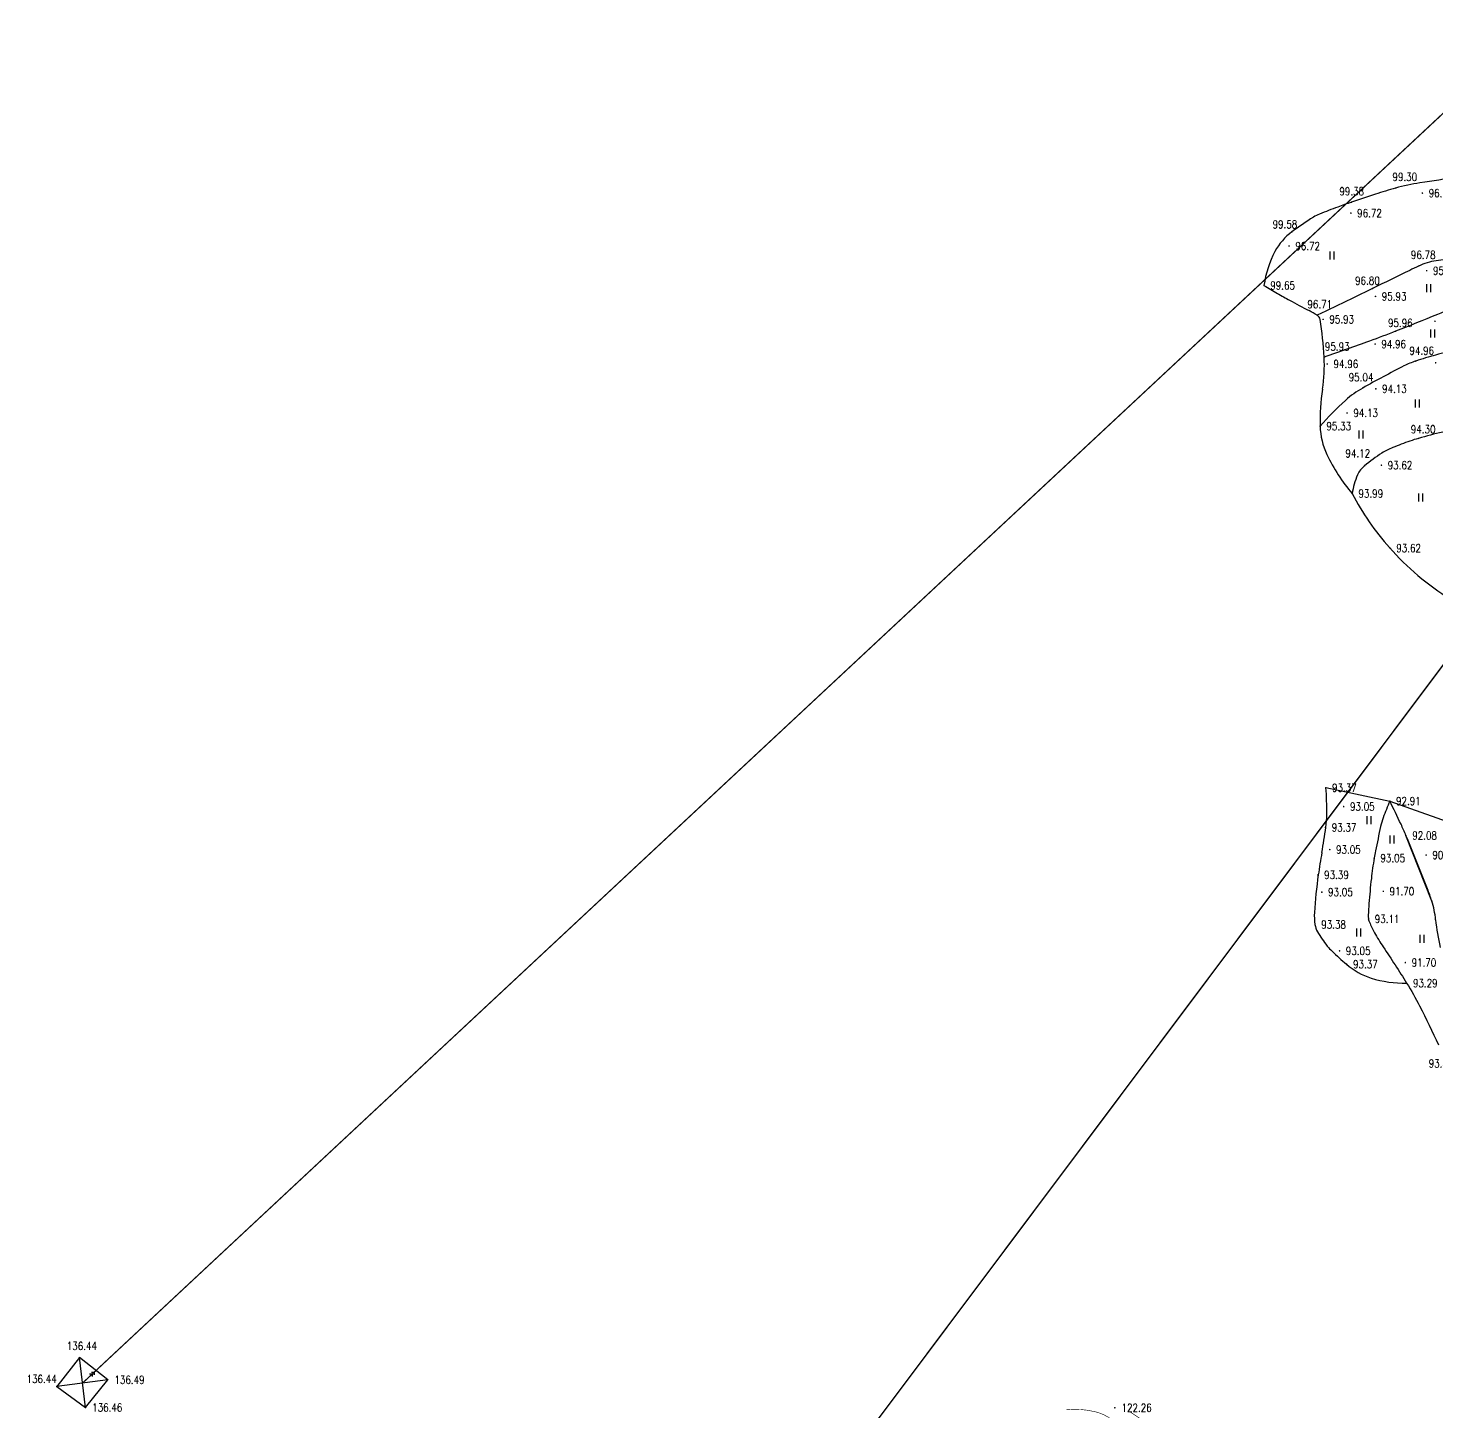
# Model space of a CAD drawing. Extents: x 532522 to 2902776, y -101917278 to 111238625.
# Drawn here: x 908345 to 1084330, y 2875671 to 3048541 of the extents above; entities that cross this region are included whole.
import ezdxf
from ezdxf.enums import TextEntityAlignment as Align

# ---------------------------------------------------------------- set-up
doc = ezdxf.new("R2010")
doc.units = 0
doc.header["$LTSCALE"] = 1000
doc.header["$MEASUREMENT"] = 0
doc.layers.get('0').update_dxf_attribs({"linetype": 'CONTINUOUS'})
doc.layers.add('Õ÷μØºìÏß', color=20, linetype='CONTINUOUS')
doc.layers.add('新地形图', color=7, linetype='CONTINUOUS')
doc.styles.add('HZ', font='rs', dxfattribs={"width": 0.8, "bigfont": 'hztxt'})
doc.linetypes.add('10421', pattern='A,2,[150,AAA.SHX,S=1,R=0,X=0,Y=1],1e-11', length=2)

# ---------------------------------------------------------------- blocks, each defined once
blk = doc.blocks.new('gc013a')
at = {"linetype": 'Continuous'}
blk.add_line((0.5, 0), (4, 0), dxfattribs=at)
at = {"linetype": 'Continuous', "flags": 128}
for points in [[(2.88, 0.5), (3.38, 0), (2.88, -0.5)], [(3.5, 0.5), (4, 0), (3.5, -0.5)]]:
    blk.add_lwpolyline(points, dxfattribs=at)
blk = doc.blocks.new('GC121')
for p, q in [((-0.5, -0.64), (-0.5, 1.36)), ((-0.5, -0.64), (-0.5, 0.86)), ((0.5, -0.64), (0.5, 1.36))]:
    blk.add_line(p, q)
blk = doc.blocks.new('GC200')
at = {"linetype": 'Continuous', "const_width": 0.2, "flags": 128}
blk.add_lwpolyline([(-0.1, 0, 1), (0.1, 0, 1)], format="xyb", close=True, dxfattribs=at)
blk = doc.blocks.new('A$C22E77CCE')
at = {"layer": '新地形图', "color": 53, "linetype": 'Continuous'}
for p, q in [((251800, 448233), (44606, 254841)), ((273687, 424064), (130415, 232836)), ((198498, 327895), (206469, 326194)), ((206469, 326194), (220747, 321107)), ((211718, 313701), (208493, 321886)), ((43519, 250421), (42754, 256654)), ((46298, 253881), (39924, 253065))]:
    blk.add_line(p, q, dxfattribs=at)
at = {"layer": '新地形图', "color": 53, "linetype": 'Continuous', "flags": 128}
for points in [[(253262, 449598), (43144, 253477)], [(274886, 425665), (129215, 231236)]]:
    blk.add_lwpolyline(points, dxfattribs=at)
at = {"layer": '新地形图', "color": 53, "linetype": '10421', "flags": 128}
for points in [[(234623, 409041, 0.0220665), (228631, 408527, 0.0421784), (225552, 407859, 0.0199062), (218685, 405445, -0.0367819), (214923, 404264, -0.0258187), (210241, 403416, 0.0394926), (207193, 402778, 0.0060236), (204681, 402007, 0.0049981), (201673, 401013, 0.0066626), (199982, 400409, 0.004862), (197683, 399528, 0.0497076), (196923, 399137, 0.0130812), (194250, 397308, 0.1162737), (192127, 394850, 0.0841926), (190753, 390611)], [(223716, 397719, -0.0338368), (221521, 396210, -0.056232), (220056, 395552, -0.0030695), (218056, 394926, -0.0058259), (216996, 394615, -0.039159), (212257, 393674, 0.0834758), (210069, 393036, 0.0006852), (208954, 392494, -0.0001645), (204309, 390233, -0.000168), (201598, 388915, -0.0001088), (197413, 386884)], [(223716, 397719, 0.0313942), (222295, 395246, 0.0465745), (221606, 393449, 0.0118267), (220764, 390138, 0.0589342), (220690, 389455, 0.0165084), (220763, 387765, 0.0179784), (220937, 386221, 0.0050333), (221100, 385196, -0.0042832), (221294, 383991, -0.0141749), (221449, 382731, -0.2260703), (221420, 382653, -0.1659549), (221358, 382623, -0.0359831), (221048, 382608, -0.0170487), (220165, 382661, 0.0127082), (218981, 382743, 0.0069199), (217287, 382793, 0.0141968), (216460, 382783, 0.0337285), (215775, 382708, 0.0106048), (213626, 382278, 0.0150474), (212188, 381914, 0.0086012), (209706, 381158, 0.0394208), (208243, 380553, 0.010668), (203093, 377794, 0.054305), (200936, 376247, 0.0318582), (197769, 373027)], [(220690, 389455, 0.0135044), (217200, 388771, 0.0376157), (215976, 388399, 0.0039989), (212410, 386979, -0.0027317), (207195, 384889, -0.0069935), (203933, 383654, -0.0040595), (198268, 381652)], [(229315, 373915, 0.0177654), (224132, 373909, 0.0264459), (220662, 373598, 0.0012723), (216413, 372977, 0.0097956), (215863, 372885, 0.0117392), (213076, 372290, 0.0106991), (210050, 371502, 0.0162673), (208989, 371163, 0.0078991), (206840, 370361, 0.0499779), (205477, 369663, 0.0285205), (203312, 368086, 0.1172427), (202439, 366938, 0.069067), (201770, 364606)], [(206469, 326194, 0.0161471), (205641, 324100, 0.0320573), (205327, 323010, 0.0033316), (204678, 319956, 0.0114738), (204515, 319065, 0.0104404), (204166, 316512, 0.0085673), (203858, 313388, 0.0140811), (203782, 311944, 0.0418945), (203810, 311459, 0.0682114), (203930, 311040, 0.0204961), (204565, 309746, 0.0239828), (205647, 307963, -0.0092719), (208576, 303438, -0.0199478), (210194, 300586, -0.0121031), (212553, 295728)]]:
    blk.add_lwpolyline(points, format="xyb", dxfattribs=at)
at = {"layer": '新地形图', "color": 53, "linetype": 'Continuous', "elevation": 136463, "flags": 128}
blk.add_lwpolyline([(43519, 250421), (46298, 253881), (42754, 256654), (39924, 253065)], close=True, dxfattribs=at)
at = {"layer": '新地形图', "color": 53, "linetype": 'Continuous', "flags": 128}
blk.add_lwpolyline([(176009, 245299, 75, 75, -0.0004724), (174733, 246382, 75, 75, -0.000619), (173761, 247211, 75, 75, -0.0003747), (173013, 247852, 75, 75, 0.0002993), (172077, 248654, 75, 75, 0.1164738), (169689, 249884, 75, 75, 0.0860155), (166082, 250145, 75, 75, 0)], format="xyseb", dxfattribs=at)
at = {"layer": '新地形图', "color": 53, "linetype": 'Continuous', "const_width": 75, "flags": 128}
blk.add_lwpolyline([(185475, 246296), (184021, 246217), (182725, 246181), (181586, 246187), (180606, 246236), (179783, 246327), (179119, 246460), (178612, 246635), (178263, 246853), (177960, 247110), (177589, 247403), (177150, 247733), (176644, 248098), (176070, 248500), (175429, 248939), (174720, 249413), (173944, 249924)], dxfattribs=at)
at = {"layer": '新地形图', "color": 53, "linetype": 'Continuous'}
for centre, radius, start, end in [((257552, 501720), 129644, 238.98588, 239.85007), ((244332, 478959), 103321, 239.85007, 240.8181), ((222196, 439322), 57923, 240.8181, 243.54685), ((191719, 378070), 10493, 57.13295, 63.54685), ((196983, 386218), 792, 9.28109, 57.13295), ((155574, 379451), 42751, 2.9506, 9.28109), ((178592, 380637), 19703, 351.25501, 2.9506), ((223905, 373667), 26143, 171.25501, 181.40391), ((206499, 373240), 8733, 181.40391, 205.41341), ((218852, 379110), 22409, 205.41341, 220.33411), ((232087, 380525), 34242, 207.70466, 214.58015), ((232087, 380525), 34242, 214.58015, 221.45564), ((232087, 380525), 34242, 221.45564, 229.81771), ((232087, 380525), 34242, 229.81771, 238.17978), ((151453, 324704), 47152, 359.83576, 3.8804), ((77703, 262133), 143821, 25.16524, 26.45011), ((186619, 324603), 11986, 351.80876, 359.83576), ((102243, 336749), 97233, 349.93261, 351.80876), ((178376, 309432), 32591, 22.46593, 25.16524), ((-186669, 158479), 427615, 21.50511, 22.46593), ((273487, 306346), 76689, 169.93261, 172.04518), ((262341, 307904), 65435, 172.04518, 176.1896), ((190673, 307157), 22040, 17.27196, 21.50511), ((200398, 310181), 11855, 5.72481, 17.27196), ((203572, 311818), 6536, 176.1896, 189.32928), ((199746, 311190), 2659, 189.32928, 209.8605), ((209487, 316782), 13890, 209.8605, 218.80401), ((237681, 313918), 25615, 185.72481, 193.5734), ((203792, 312203), 6583, 218.80401, 226.38765), ((234645, 344588), 51313, 226.38765, 229.10227), ((206759, 312393), 8720, 229.10227, 252.56192), ((208310, 317331), 13896, 252.56192, 271.09669)]:
    blk.add_arc(centre, radius, start, end, dxfattribs=at)
at = {"layer": '新地形图', "color": 53, "linetype": 'Continuous', "xscale": 500, "yscale": 500}
for name, p, zscale in [('GC200', (207193, 402778, 99299), 1000), ('GC200', (210541, 402150, 96720), 500), ('GC200', (201611, 399644, 96720), 500), ('GC200', (201673, 401013, 99381), 1000), ('GC200', (194250, 397308, 99577), 1000), ('GC200', (193886, 395534, 96720), 500), ('GC121', (199267, 394154), 1000), ('GC200', (210069, 393036, 96778), 1000), ('GC200', (211074, 392453, 95930), 500), ('GC200', (190753, 390611, 99651), 1000), ('GC121', (211334, 390070), 1000), ('GC200', (204309, 390233, 96801), 1000), ('GC200', (204684, 389239, 95930), 500), ('GC200', (197413, 386884, 96708), 1000), ('GC200', (198140, 386371, 95930), 500), ('GC200', (212113, 386131, 94960), 500), ('GC200', (207195, 384889, 95963), 1000), ('GC121', (211843, 384424), 1000), ('GC200', (204632, 383286, 94960), 500), ('GC200', (198268, 381652, 95931), 1000), ('GC200', (198658, 380799, 94960), 500), ('GC200', (209706, 381158, 94960), 1000), ('GC200', (212196, 380951, 94130), 500), ('GC200', (203093, 377794, 95037), 1000), ('GC200', (204720, 377691, 94130), 500), ('GC121', (209929, 375696), 1000), ('GC200', (197769, 373027, 95329), 1000), ('GC200', (201131, 374674, 94130), 500), ('GC121', (202896, 371825), 1000), ('GC200', (210050, 371502, 94303), 1000), ('GC200', (203312, 368086, 94123), 1000), ('GC200', (205418, 368150, 93620), 500), ('GC200', (201770, 364606, 93994), 1000), ('GC121', (210345, 363922), 1000), ('GC200', (206496, 357791, 93620), 500), ('GC200', (198479, 327859, 93370), 500), ('GC200', (200710, 325500, 93050), 500), ('GC200', (206469, 326194, 92906), 1000), ('GC121', (203879, 323619), 1000), ('GC200', (198433, 322896, 93369), 1000), ('GC121', (206775, 321202), 1000), ('GC200', (208493, 321886, 92080), 1000), ('GC200', (198969, 320126, 93050), 500), ('GC200', (204515, 319065, 93053), 1000), ('GC200', (211005, 319445, 90680), 500), ('GC200', (197485, 316960, 93385), 1000), ('GC200', (205659, 314912, 91700), 500), ('GC200', (197979, 314813, 93050), 500), ('GC200', (211718, 313701, 91694), 1000), ('GC200', (203810, 311459, 93112), 1000), ('GC200', (197122, 310759, 93380), 1000), ('GC121', (202607, 309584), 1000), ('GC121', (210515, 308805), 1000), ('GC200', (200196, 307474, 93050), 500), ('GC200', (201100, 305802, 93367), 1000), ('GC200', (208413, 306008, 91700), 500), ('GC200', (208576, 303438, 93290), 1000), ('GC200', (42754, 256654, 136443), 1000), ('GC200', (46298, 253881, 136488), 1000), ('GC200', (39924, 253065, 136436), 1000), ('GC200', (43519, 250421, 136463), 1000), ('GC200', (172117, 250391, 122259), 1000)]:
    blk.add_blockref(name, p, dxfattribs=dict(at, zscale=zscale))
at = {"layer": '新地形图', "color": 53, "linetype": 'Continuous', "xscale": 500, "yscale": 500, "zscale": 500, "rotation": 43.02660504163969}
blk.add_blockref('gc013a', (43144, 253477), dxfattribs=at)
at = {"layer": '新地形图', "color": 53, "linetype": 'Continuous', "style": 'HZ', "width": 0.8}
for s, p in [('99.30', (208340, 404168)), ('99.38', (201714, 402368)), ('96.72', (212866, 402150)), ('96.72', (203936, 399644)), ('99.58', (193369, 398243)), ('96.72', (196211, 395534)), ('96.78', (210644, 394434)), ('95.93', (213399, 392453)), ('99.65', (193078, 390611)), ('96.80', (203680, 391204)), ('95.93', (207009, 389239)), ('96.71', (197719, 388266)), ('95.93', (200465, 386371)), ('95.96', (207786, 385928)), ('94.96', (206957, 383286)), ('95.93', (199900, 382975)), ('94.96', (210461, 382456)), ('94.96', (200983, 380799)), ('95.04', (202873, 379146)), ('94.13', (207045, 377691)), ('94.13', (203456, 374674)), ('95.33', (200094, 373027)), ('94.30', (210640, 372633)), ('94.12', (202470, 369628)), ('93.62', (207743, 368150)), ('93.99', (204095, 364606)), ('93.62', (208821, 357791)), ('93.37', (200804, 327859)), ('93.05', (203035, 325500)), ('92.91', (208794, 326194)), ('93.37', (200758, 322896)), ('92.08', (210818, 321886)), ('93.05', (201294, 320126)), ('93.05', (206840, 319065)), ('90.68', (213330, 319445)), ('93.39', (199810, 316960)), ('93.05', (200304, 314813)), ('91.70', (207984, 314912)), ('93.11', (206135, 311459)), ('93.38', (199447, 310759)), ('93.05', (202521, 307474)), ('93.37', (203425, 305802)), ('91.70', (210738, 306008)), ('93.29', (210901, 303438)), ('93.33', (212873, 293414)), ('136.44', (43070, 258107)), ('136.44', (38042, 253986)), ('136.49', (49023, 253881)), ('136.46', (46244, 250421)), ('122.26', (174842, 250391))]:
    blk.add_text(s, height=1000, dxfattribs=at).set_placement(p, align=Align.MIDDLE)

msp = doc.modelspace()

# ---------------------------------------------------------------- block references
at = {"layer": 'Õ÷μØºìÏß', "color": 1, "linetype": 'Continuous'}
msp.add_blockref('A$C22E77CCE', (871984, 2625789), dxfattribs=at)

doc.saveas('drawing.dxf')
